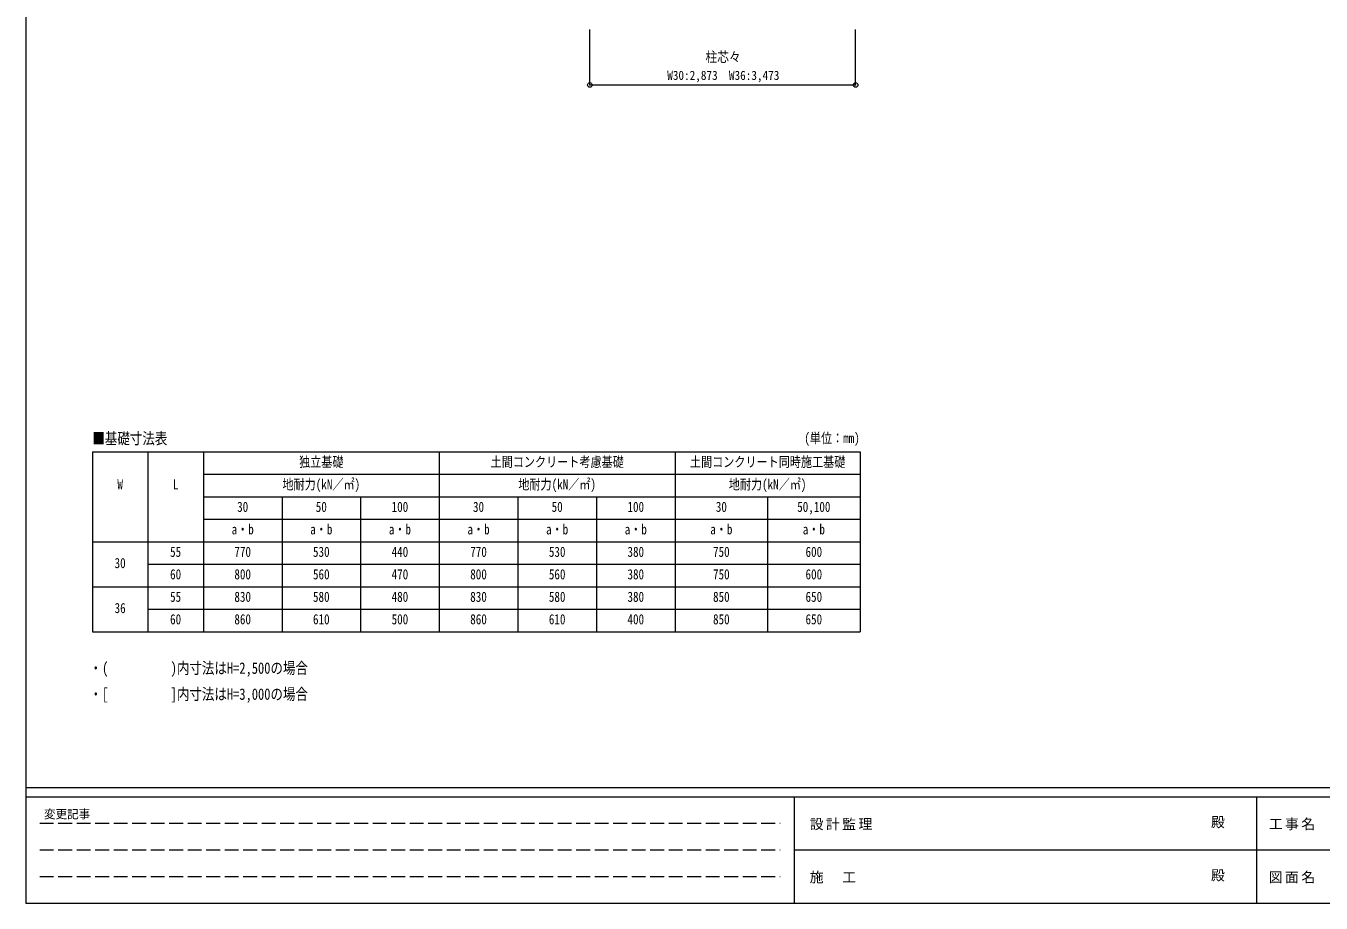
# Model space of a CAD drawing. Units: millimetres, scale not verified. Extents: x -14053 to 14053, y -9700 to 9700.
# Drawn here: x -14053 to -51, y -9700 to -220 of the extents above; entities that cross this region are included whole.
import ezdxf
from ezdxf.enums import TextEntityAlignment as Align

# ---------------------------------------------------------------- set-up
doc = ezdxf.new("R2010")
doc.units = ezdxf.units.MM
doc.header["$LTSCALE"] = 50
doc.header["$PDMODE"] = 32
doc.header["$PDSIZE"] = 50
doc.linetypes.add('DASHED3', pattern=[4, 3, -1])
for name, color, linetype, lineweight in [('0-8_外構', 6, 'Continuous', 9), ('0-D_記号', 7, 'Continuous', 9), ('F-0_ﾚｲﾔ240', 7, 'Continuous', 9)]:
    doc.layers.add(name, color=color, linetype=linetype, lineweight=lineweight)
doc.styles.add('ＭＳ ゴシック', font='')
doc.styles.get('ＭＳ ゴシック').set_extended_font_data('MS Gothic')

msp = doc.modelspace()

# ---------------------------------------------------------------- linework, layer by layer
at = {"layer": '0-8_外構'}
for p, q in [((-7956.19, -857.94), (-7956.19, -257.05)), ((-5083.19, -857.94), (-5083.19, -257.05)), ((-7956.19, -857.94), (-5083.19, -857.94))]:
    msp.add_line(p, q, dxfattribs=at)
for p in [(-7956.19, -857.94), (-5083.19, -857.94)]:
    msp.add_point(p, dxfattribs=at)
at = {"layer": '0-D_記号'}
for p, q in [((-13334.63, -4822.8), (-5034.63, -4822.8)), ((-13334.63, -4822.8), (-13334.63, -6766.8)), ((-12734.63, -4822.8), (-12734.63, -6766.8)), ((-12134.63, -4822.8), (-12134.63, -6766.8)), ((-12134.63, -4822.8), (-12134.63, -6766.8)), ((-9584.63, -4822.8), (-9584.63, -6766.8)), ((-7034.63, -4822.8), (-7034.63, -6766.8)), ((-5034.63, -4822.8), (-5034.63, -6766.8)), ((-12134.63, -5065.8), (-5034.63, -5065.8)), ((-12134.63, -5308.8), (-5034.63, -5308.8)), ((-11284.63, -5308.8), (-11284.63, -6766.8)), ((-10434.63, -5308.8), (-10434.63, -6766.8)), ((-8734.63, -5308.8), (-8734.63, -6766.8)), ((-7884.63, -5308.8), (-7884.63, -6766.8)), ((-6034.63, -5308.8), (-6034.63, -6766.8)), ((-12134.63, -5551.8), (-5034.63, -5551.8)), ((-13334.63, -5794.8), (-5034.63, -5794.8)), ((-12734.63, -6037.8), (-12134.63, -6037.8)), ((-12134.63, -6037.8), (-5034.63, -6037.8)), ((-13334.63, -6280.8), (-5034.63, -6280.8)), ((-13334.63, -6766.8), (-5034.63, -6766.8))]:
    msp.add_line(p, q, dxfattribs=at)
msp.add_lwpolyline([(-12734.63, -6523.8), (-12134.63, -6523.8), (-5034.63, -6523.8)], dxfattribs=at)
at = {"layer": 'F-0_ﾚｲﾔ240', "color": 5, "lineweight": 5}
for p, q in [((-14053.43, 9700), (-14053.43, -9700)), ((-14053.43, -8450), (13346.57, -8450)), ((-14053.43, -8550), (8901.98, -8550)), ((-5748.03, -8550), (-5748.03, -9700)), ((-748.03, -8550), (-748.03, -9700)), ((-5748.03, -9125), (4501.97, -9125)), ((-14053.43, -9700), (13346.57, -9700))]:
    msp.add_line(p, q, dxfattribs=at)
at = {"layer": 'F-0_ﾚｲﾔ240', "color": 4, "linetype": 'DASHED3'}
for p, q in [((-13903.43, -8837.5), (-5898.03, -8837.5)), ((-13903.43, -9125), (-5898.03, -9125)), ((-13903.43, -9412.5), (-5898.03, -9412.5))]:
    msp.add_line(p, q, dxfattribs=at)

# ---------------------------------------------------------------- texts
at = {"layer": '0-8_外構', "color": 7, "style": 'ＭＳ ゴシック'}
for s, height, width, p in [('柱芯々', 110, 0.85, (-6707.19, -642.94)), ('W30:2,873\u3000W36:3,473', 98.97, 0.9, (-7119.69, -832.94))]:
    msp.add_text(s, height=height, dxfattribs=dict(at, width=width)).set_placement(p, align=Align.BOTTOM_LEFT)
at = {"layer": '0-D_記号', "style": 'ＭＳ ゴシック', "width": 0.8}
for s, height, p in [('■基礎寸法表', 123.7, (-13334.63, -4776.79)), ('(単位：mm)', 110, (-5637.68, -4762.13)), ('独立基礎', 110, (-11099.63, -5019.3)), ('土間コンクリート考慮基礎', 110, (-9029.63, -5019.3)), ('土間コンクリート同時施工基礎', 110, (-6874.63, -5019.3)), ('W', 110, (-13064.63, -5262.3)), ('L', 110, (-12464.63, -5262.3)), ('地耐力(kN／㎡)', 110, (-11279.63, -5262.3)), ('地耐力(kN／㎡)', 110, (-8729.63, -5262.3)), ('地耐力(kN／㎡)', 110, (-6454.63, -5262.3)), ('30', 110, (-11769.63, -5505.3)), ('50', 110, (-10919.63, -5505.3)), ('100', 110, (-10099.63, -5505.3)), ('30', 110, (-9219.63, -5505.3)), ('50', 110, (-8369.63, -5505.3)), ('100', 110, (-7549.63, -5505.3)), ('30', 110, (-6594.63, -5505.3)), ('50,100', 110, (-5714.63, -5505.3)), ('a・b', 110, (-11829.63, -5748.3)), ('a・b', 110, (-10979.63, -5748.3)), ('a・b', 110, (-10129.63, -5748.3)), ('a・b', 110, (-9279.63, -5748.3)), ('a・b', 110, (-8429.63, -5748.3)), ('a・b', 110, (-7579.63, -5748.3)), ('a・b', 110, (-6654.63, -5748.3)), ('a・b', 110, (-5654.63, -5748.3)), ('55', 110, (-12494.63, -5991.3)), ('770', 110, (-11799.63, -5991.3)), ('530', 110, (-10949.63, -5991.3)), ('440', 110, (-10099.63, -5991.3)), ('770', 110, (-9249.63, -5991.3)), ('530', 110, (-8399.63, -5991.3)), ('380', 110, (-7549.63, -5991.3)), ('750', 110, (-6624.63, -5991.3)), ('600', 110, (-5624.63, -5991.3)), ('30', 110, (-13094.63, -6112.8)), ('60', 110, (-12494.63, -6234.3)), ('800', 110, (-11799.63, -6234.3)), ('560', 110, (-10949.63, -6234.3)), ('470', 110, (-10099.63, -6234.3)), ('800', 110, (-9249.63, -6234.3)), ('560', 110, (-8399.63, -6234.3)), ('380', 110, (-7549.63, -6234.3)), ('750', 110, (-6624.63, -6234.3)), ('600', 110, (-5624.63, -6234.3)), ('55', 110, (-12494.63, -6477.3)), ('830', 110, (-11799.63, -6477.3)), ('580', 110, (-10949.63, -6477.3)), ('480', 110, (-10099.63, -6477.3)), ('830', 110, (-9249.63, -6477.3)), ('580', 110, (-8399.63, -6477.3)), ('380', 110, (-7549.63, -6477.3)), ('850', 110, (-6624.63, -6477.3)), ('650', 110, (-5624.63, -6477.3)), ('36', 110, (-13094.63, -6598.8)), ('60', 110, (-12494.63, -6720.3)), ('860', 110, (-11799.63, -6720.3)), ('610', 110, (-10949.63, -6720.3)), ('500', 110, (-10099.63, -6720.3)), ('860', 110, (-9249.63, -6720.3)), ('610', 110, (-8399.63, -6720.3)), ('400', 110, (-7549.63, -6720.3)), ('850', 110, (-6624.63, -6720.3)), ('650', 110, (-5624.63, -6720.3)), ('・(\u3000\u3000\u3000\u3000\u3000)内寸法はH=2,500の場合', 123.7, (-13365.13, -7258.96)), ('・[\u3000\u3000\u3000\u3000\u3000]内寸法はH=3,000の場合', 123.7, (-13365.13, -7540.21))]:
    msp.add_text(s, height=height, dxfattribs=at).set_placement(p, align=Align.BOTTOM_LEFT)
at = {"layer": 'F-0_ﾚｲﾔ240', "style": 'ＭＳ ゴシック'}
for s, height, p in [('変更記事', 91.64, (-13858.06, -8812.5)), ('殿', 110, (-1240.88, -8912.5)), ('殿', 110, (-1240.88, -9487.5))]:
    msp.add_text(s, height=height, dxfattribs=at).set_placement(p, align=Align.BOTTOM_LEFT)
at = {"layer": 'F-0_ﾚｲﾔ240', "char_height": 110, "attachment_point": 7, "style": 'ＭＳ ゴシック'}
for s, insert in [('\\T1.17;設計監理', (-5579.15, -8912.5)), ('\\T1.17;工事名', (-616.19, -8912.5)), ('\\T1.17;施\u3000工', (-5579.15, -9487.5)), ('\\T1.17;図面名', (-616.19, -9487.5))]:
    msp.add_mtext(s, dxfattribs=dict(at, insert=insert))

doc.saveas('drawing.dxf')
